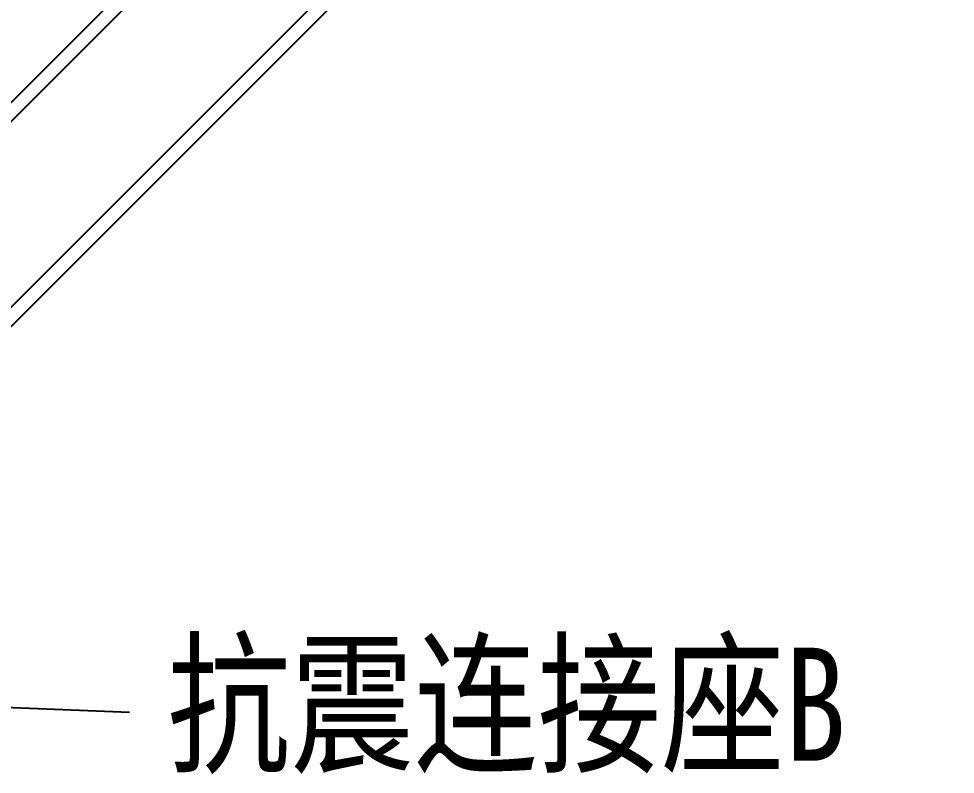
# Model space of a CAD drawing. Extents: x -1396510 to 1250330, y -1892470 to 1623980.
# Drawn here: x -1155808 to -1154654, y -63458 to -62527 of the extents above; entities that cross this region are included whole.
import ezdxf

# ---------------------------------------------------------------- set-up
doc = ezdxf.new("R2010")
doc.units = 0
doc.header["$LTSCALE"] = 1000
doc.header["$MEASUREMENT"] = 0
doc.styles.get("Standard").update_dxf_attribs({"font": 'gbenor.shx', "bigfont": 'gbcbig.shx'})
doc.dimstyles.get("Standard").update_dxf_attribs({"dimscale": 100, "dimtxt": 3.5, "dimasz": 1, "dimexe": 2.5, "dimexo": 3, "dimgap": 1.5, "dimtad": 1, "dimdec": 0, "dimzin": 0, "dimdsep": 46, "dimtxsty": 'Standard', "dimblk": 'ARCHTICK', "dimcen": 0.09, "dimadec": 0, "dimazin": 0, "dimtfac": 1, "dimtdec": 0, "dimtix": 1, "dimtmove": 2, "dimatfit": 3, "dimfxl": 0, "dimtolj": 1, "dimtzin": 0, "dimarcsym": 0})

# ---------------------------------------------------------------- blocks, each defined once
blk = doc.blocks.new('_ArchTick')
at = {"color": 0, "linetype": 'ByBlock', "const_width": 0.4}
blk.add_lwpolyline([(-0.5, -0.5), (0.5, 0.5)], dxfattribs=at)

msp = doc.modelspace()

# ---------------------------------------------------------------- linework, layer by layer
at = {"linetype": 'Continuous'}
for p, q in [((-1156263.5, -63076.3), (-1154791.9, -61604.8)), ((-1156251.7, -63088.1), (-1154780.1, -61616.5)), ((-1156137.3, -63202.5), (-1154665.7, -61731)), ((-1156125.5, -63214.3), (-1154653.9, -61742.8))]:
    msp.add_line(p, q, dxfattribs=at)

# ---------------------------------------------------------------- texts
at = {"insert": (-1155624.8, -63301.7), "char_height": 139.392, "attachment_point": 1}
msp.add_mtext('{\\fSimHei|b0|i0|c134|p2;\\W0.8;抗震连接座B}', dxfattribs=at)

# ---------------------------------------------------------------- leaders
at = {"color": 7}
msp.add_leader([(-1156253.5, -63358.2), (-1155671.1, -63381.2)], dimstyle='Standard', override={"dimgap": 100, "dimtad": 0}, dxfattribs=at)

doc.saveas('drawing.dxf')
